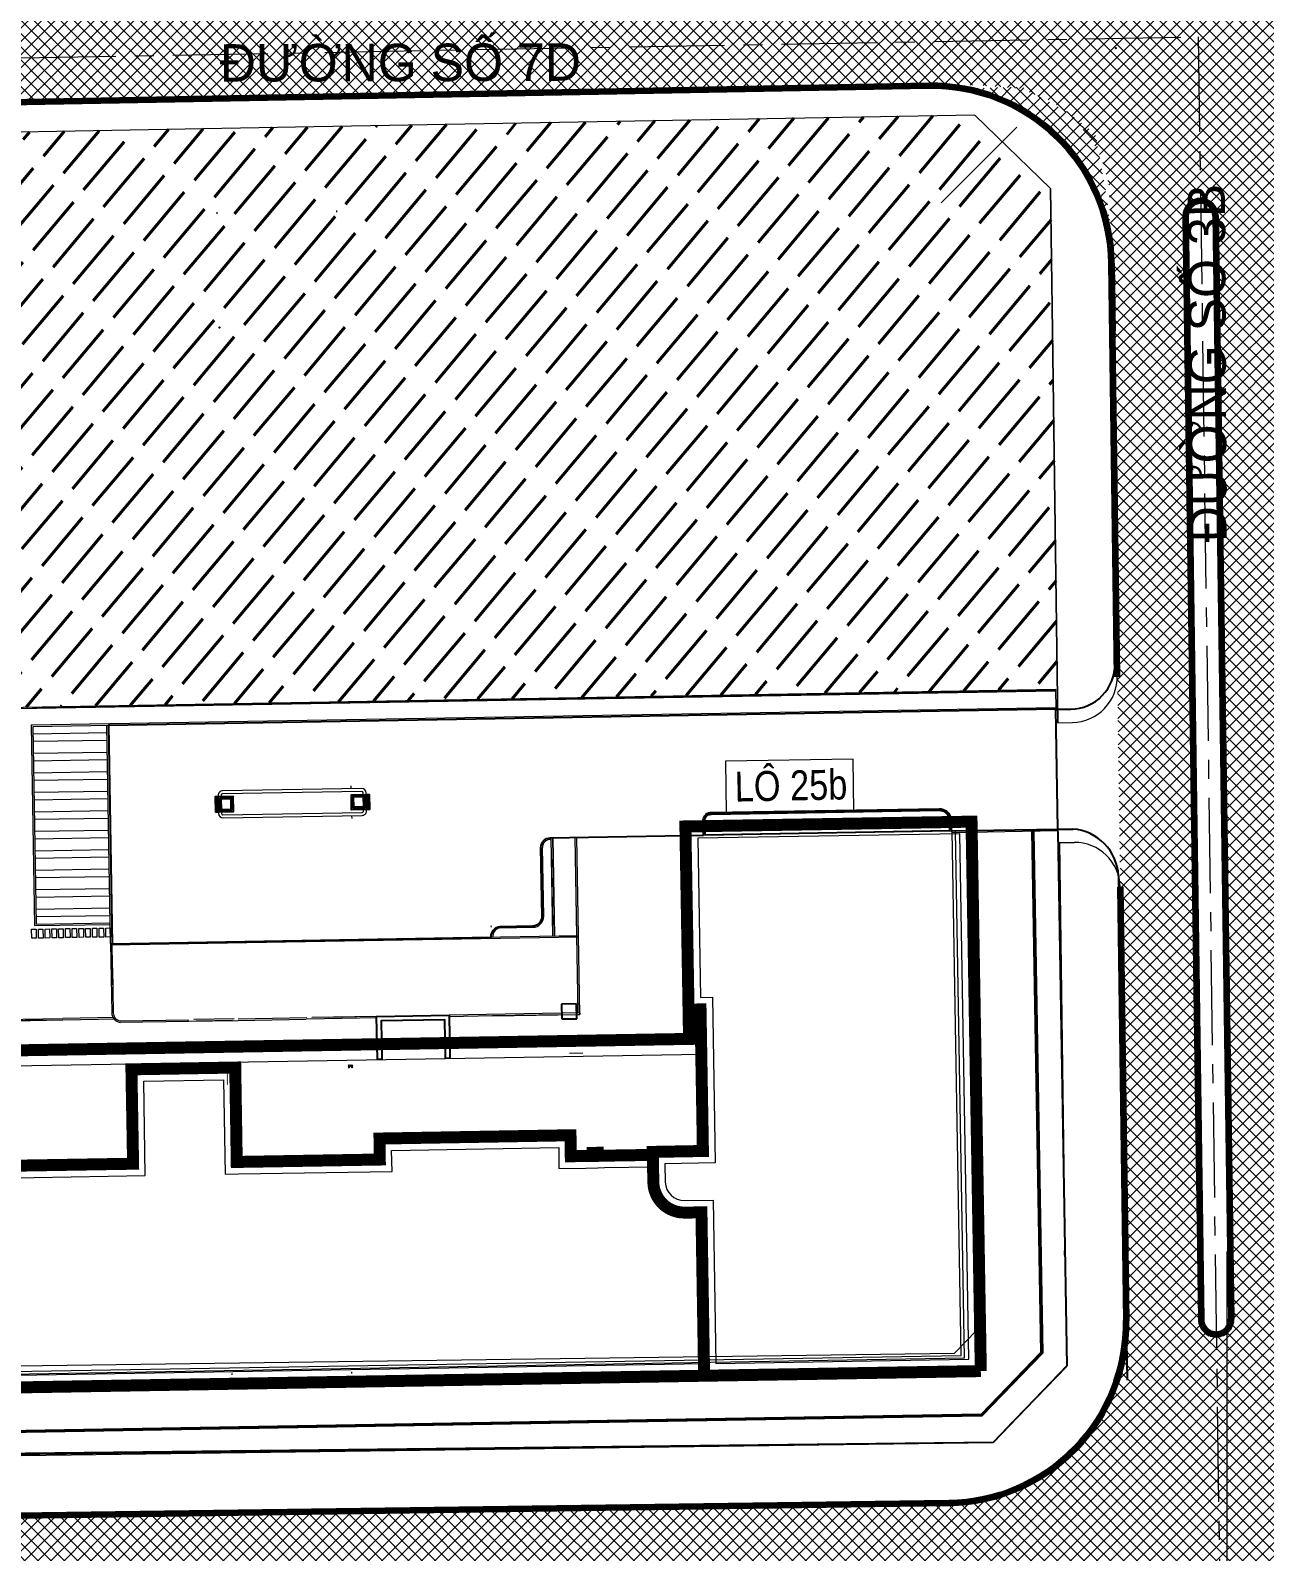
# Model space of a CAD drawing. Header units: millimetres. Extents: x 89040 to 596321, y -313033 to 2401191.
# Drawn here: x 595706.5 to 595788.9, y 1200615.6 to 1200717.1 of the extents above; entities that cross this region are included whole.
import ezdxf

# ---------------------------------------------------------------- set-up
doc = ezdxf.new("R2010")
doc.units = ezdxf.units.MM
doc.header["$MEASUREMENT"] = 0
for name, pattern in [('CENTER', [50.8, 31.75, -6.35, 6.35, -6.35]), ('CENTER2', [1.125, 0.75, -0.125, 0.125, -0.125]), ('DASHED', [0.75, 0.5, -0.25])]:
    doc.linetypes.add(name, pattern=pattern)
for name, color, linetype, lineweight in [('00-DIM', 8, 'Continuous', 9), ('23 BAI XE', 7, 'Continuous', 13), ('arch', 8, 'Continuous', 9), ('BONGDO', 251, 'Continuous', 9), ('CONGTRINH', 7, 'Continuous', 20), ('CONGTRINH2', 30, 'Continuous', 18), ('CUADI', 1, 'Continuous', 5), ('DOOR', 9, 'Continuous', 9), ('HACHT-CHUNGCU', 41, 'Continuous', 40), ('HATCH', 8, 'Continuous', 5), ('KICH THUOC', 1, 'Continuous', 9), ('LEDUONG', 6, 'Continuous', 20), ('LONGDUONG', 4, 'Continuous', 90), ('NETCAT', 4, 'Continuous', 20), ('NTHAY (0.15)', 3, 'Continuous', 20), ('SEE', 2, 'Continuous', 9), ('TEXT', 7, 'Continuous', 25), ('truc', 8, 'CENTER', 9)]:
    doc.layers.add(name, color=color, linetype=linetype, lineweight=lineweight)
doc.layers.add('DUONG NOI BO CONG TRINH', color=7, linetype='Continuous', lineweight=20, true_color=0x5e5e5e)
for name, color, linetype in [('N_THAY', 3, 'Continuous'), ('N_THAY3', 3, 'Continuous'), ('net thay 1', 2, 'Continuous'), ('net thay 1.H', 2, 'Continuous'), ('NET-KHUAT', 8, 'DASHED'), ('new change', 5, 'Continuous'), ('NOI-SUY-5', 5, 'Continuous')]:
    doc.layers.add(name, color=color, linetype=linetype)
doc.styles.add('FRANKO', font='VFRANKO.TTF')
doc.styles.add('KICHTHUOC', font='VHELVCN.TTF')
pattern_1 = [(45, (594650.35277, 1198136.11867), (-0.44194174, 0.44194174), []), (135, (594650.35277, 1198136.11867), (-0.44194174, -0.44194174), [])]
pattern_2 = [(45.75, (595689.76492, 1200607.2264), (-0.03411388, 0.03323227), [])]

msp = doc.modelspace()

# ---------------------------------------------------------------- hatches: boundary and pattern name
at = {"layer": 'DUONG NOI BO CONG TRINH'}
h = msp.add_hatch(dxfattribs=at)
h.set_pattern_fill('NET', color=256, scale=5, angle=45, style=0)
h.set_pattern_definition(pattern_1)
edge = h.paths.add_edge_path(flags=16)
edge.add_line((595716.96, 1200611.26), (595767.94, 1200612.17))
edge.add_arc((595767.92, 1200613.17), 1, 271.0288, 451.0288)
edge.add_line((595767.9, 1200614.17), (595716.93, 1200613.26))
edge.add_arc((595716.95, 1200612.26), 1, 91.0288, 271.0288)
edge = h.paths.add_edge_path(flags=16)
edge.add_arc((595785.69, 1200631.06), 1, 180.792, 360.792)
edge.add_line((595786.69, 1200631.07), (595785.65, 1200704.73))
edge.add_arc((595784.65, 1200704.71), 1, 0.792, 180.792)
edge.add_line((595783.65, 1200704.7), (595784.69, 1200631.04))
edge = h.paths.add_edge_path()
edge.add_line((595814.25, 1200619.44), (595814.32, 1200614.44))
edge.add_line((595814.32, 1200614.44), (595804.4, 1200614.3))
edge.add_line((595804.4, 1200614.3), (595803.68, 1200614.27))
edge.add_line((595803.68, 1200614.27), (595803.24, 1200614.02))
edge.add_line((595803.24, 1200614.02), (595803.02, 1200613.71))
edge.add_line((595803.02, 1200613.71), (595802.93, 1200613.3))
edge.add_line((595802.93, 1200613.3), (595803.24, 1200612.57))
edge.add_line((595803.24, 1200612.57), (595803.93, 1200612.3))
edge.add_line((595803.93, 1200612.3), (595805.5, 1200612.32))
edge.add_line((595805.5, 1200612.32), (595814.31, 1200612.44))
edge.add_line((595814.31, 1200612.44), (595814.38, 1200607.44))
edge.add_line((595814.38, 1200607.44), (595804.02, 1200607.3))
edge.add_line((595804.02, 1200607.3), (595801.44, 1200606.98))
edge.add_line((595801.44, 1200606.98), (595798.94, 1200606.09))
edge.add_line((595798.94, 1200606.09), (595797.28, 1200605.11))
edge.add_line((595797.28, 1200605.11), (595795.58, 1200603.67))
edge.add_line((595795.58, 1200603.67), (595794.29, 1200602.08))
edge.add_line((595794.29, 1200602.08), (595793.37, 1200600.51))
edge.add_line((595793.37, 1200600.51), (595792.41, 1200597.64))
edge.add_line((595792.41, 1200597.64), (595792.18, 1200595.3))
edge.add_line((595792.18, 1200595.3), (595792.23, 1200591.74))
edge.add_line((595792.23, 1200591.74), (595792.56, 1200568.03))
edge.add_line((595792.56, 1200568.03), (595787.56, 1200567.96))
edge.add_line((595787.56, 1200567.96), (595787.18, 1200595.06))
edge.add_line((595787.18, 1200595.06), (595787.07, 1200595.51))
edge.add_line((595787.07, 1200595.51), (595786.8, 1200595.84))
edge.add_line((595786.8, 1200595.84), (595786.41, 1200596.02))
edge.add_line((595786.41, 1200596.02), (595786.17, 1200596.02))
edge.add_line((595786.17, 1200596.02), (595785.93, 1200596.02))
edge.add_line((595785.93, 1200596.02), (595785.52, 1200595.79))
edge.add_line((595785.52, 1200595.79), (595785.31, 1200595.54))
edge.add_line((595785.31, 1200595.54), (595785.21, 1200595.26))
edge.add_line((595785.21, 1200595.26), (595785.18, 1200595.05))
edge.add_line((595785.18, 1200595.05), (595785.56, 1200568.14))
edge.add_line((595785.56, 1200568.14), (595780.56, 1200568.07))
edge.add_line((595780.56, 1200568.07), (595780.17, 1200595.49))
edge.add_line((595780.17, 1200595.49), (595779.91, 1200597.35))
edge.add_line((595779.91, 1200597.35), (595779.49, 1200598.83))
edge.add_line((595779.49, 1200598.83), (595778.93, 1200600.14))
edge.add_line((595778.93, 1200600.14), (595777.45, 1200602.44))
edge.add_line((595777.45, 1200602.44), (595776.55, 1200603.41))
edge.add_line((595776.55, 1200603.41), (595775.71, 1200604.16))
edge.add_line((595775.71, 1200604.16), (595775.05, 1200604.65))
edge.add_line((595775.05, 1200604.65), (595773.9, 1200605.36))
edge.add_line((595773.9, 1200605.36), (595772.17, 1200606.13))
edge.add_line((595772.17, 1200606.13), (595770.86, 1200606.51))
edge.add_line((595770.86, 1200606.51), (595769.38, 1200606.75))
edge.add_line((595769.38, 1200606.75), (595768.02, 1200606.81))
edge.add_line((595768.02, 1200606.81), (595764.05, 1200606.76))
edge.add_line((595764.05, 1200606.76), (595749.1, 1200606.55))
edge.add_line((595749.1, 1200606.55), (595723.71, 1200606.21))
edge.add_line((595723.71, 1200606.21), (595702.15, 1200605.92))
edge.add_line((595702.15, 1200605.92), (595701.99, 1200617.92))
edge.add_line((595701.99, 1200617.92), (595767.85, 1200618.81))
edge.add_line((595767.85, 1200618.81), (595769.69, 1200618.97))
edge.add_line((595769.69, 1200618.97), (595772.39, 1200619.77))
edge.add_line((595772.39, 1200619.77), (595774.5, 1200620.93))
edge.add_line((595774.5, 1200620.93), (595776.29, 1200622.44))
edge.add_line((595776.29, 1200622.44), (595777.92, 1200624.55))
edge.add_line((595777.92, 1200624.55), (595779.15, 1200627.25))
edge.add_line((595779.15, 1200627.25), (595779.58, 1200629.19))
edge.add_line((595779.58, 1200629.19), (595779.67, 1200631.97))
edge.add_line((595779.67, 1200631.97), (595779.29, 1200659.94))
edge.add_line((595779.29, 1200659.94), (595779.01, 1200680))
edge.add_line((595779.01, 1200680), (595778.57, 1200706.64))
edge.add_line((595778.57, 1200706.64), (595778.1, 1200708.4))
edge.add_line((595778.1, 1200708.4), (595777.43, 1200709.72))
edge.add_line((595777.43, 1200709.72), (595776.22, 1200711.21))
edge.add_line((595776.22, 1200711.21), (595774.73, 1200712.35))
edge.add_line((595774.73, 1200712.35), (595772.67, 1200713.2))
edge.add_line((595772.67, 1200713.2), (595769.78, 1200713.45))
edge.add_line((595769.78, 1200713.45), (595768, 1200713.42))
edge.add_line((595768, 1200713.42), (595707.04, 1200712.32))
edge.add_line((595707.04, 1200712.32), (595705.26, 1200713.02))
edge.add_line((595705.26, 1200713.02), (595703.3, 1200713.87))
edge.add_line((595703.3, 1200713.87), (595700.94, 1200715.18))
edge.add_line((595700.94, 1200715.18), (595699.76, 1200717.99))
edge.add_line((595699.76, 1200717.99), (595698.38, 1200720.42))
edge.add_line((595698.38, 1200720.42), (595698.42, 1200725.16))
edge.add_line((595698.42, 1200725.16), (595698.29, 1200756.52))
edge.add_line((595698.29, 1200756.52), (595704.37, 1200756.61))
edge.add_line((595704.37, 1200756.61), (595704.86, 1200727.63))
edge.add_line((595704.86, 1200727.63), (595705.55, 1200724.73))
edge.add_line((595705.55, 1200724.73), (595706.68, 1200722.67))
edge.add_line((595706.68, 1200722.67), (595707.89, 1200721.26))
edge.add_line((595707.89, 1200721.26), (595711.61, 1200718.99))
edge.add_line((595711.61, 1200718.99), (595714.83, 1200718.46))
edge.add_line((595714.83, 1200718.46), (595735.17, 1200718.83))
edge.add_line((595735.17, 1200718.83), (595767.35, 1200719.41))
edge.add_line((595767.35, 1200719.41), (595794.44, 1200719.6))
edge.add_line((595794.44, 1200719.6), (595794.59, 1200711.79))
edge.add_line((595794.59, 1200711.79), (595793.15, 1200711.75))
edge.add_line((595793.15, 1200711.75), (595792.03, 1200711.39))
edge.add_line((595792.03, 1200711.39), (595791.34, 1200710.86))
edge.add_line((595791.34, 1200710.86), (595790.86, 1200710.21))
edge.add_line((595790.86, 1200710.21), (595790.59, 1200709.53))
edge.add_line((595790.59, 1200709.53), (595790.49, 1200708.77))
edge.add_line((595790.49, 1200708.77), (595790.72, 1200693.68))
edge.add_line((595790.72, 1200693.68), (595791.69, 1200631.13))
edge.add_line((595791.69, 1200631.13), (595791.96, 1200628.73))
edge.add_line((595791.96, 1200628.73), (595792.43, 1200627.13))
edge.add_line((595792.43, 1200627.13), (595793.68, 1200624.67))
edge.add_line((595793.68, 1200624.67), (595795.32, 1200622.69))
edge.add_line((595795.32, 1200622.69), (595797.83, 1200620.82))
edge.add_line((595797.83, 1200620.82), (595801.49, 1200619.5))
edge.add_line((595801.49, 1200619.5), (595803.68, 1200619.29))
edge.add_line((595803.68, 1200619.29), (595808.09, 1200619.35))
edge.add_line((595808.09, 1200619.35), (595814.25, 1200619.44))
h = msp.add_hatch(dxfattribs=at)
h.set_pattern_fill('NET', color=256, scale=5, angle=45, style=0)
h.set_pattern_definition(pattern_1)
edge = h.paths.add_edge_path()
edge.add_line((595614.39, 1200710.66), (595709.12, 1200712.36))
edge.add_arc((595708.94, 1200722.35), 9.99, 179.3782, 271.0288, ccw=False)
edge.add_line((595698.95, 1200722.46), (595698.92, 1200723.95))
edge.add_line((595698.92, 1200723.95), (595693.26, 1200718.07))
edge.add_line((595693.26, 1200718.07), (595612.61, 1200716.63))
edge.add_arc((595613.56, 1200703.58), 13.08, 94.1592, 185.0625)
edge.add_line((595600.54, 1200702.43), (595602.16, 1200624.63))
edge.add_arc((595594.17, 1200624.46), 8, -89.2251, 1.1986, ccw=False)
edge.add_line((595594.27, 1200616.46), (595616.27, 1200616.76))
edge.add_arc((595616.16, 1200624.76), 8, 181.1986, 270.7749, ccw=False)
edge.add_line((595608.17, 1200624.59), (595606.54, 1200702.49))
edge.add_arc((595614.53, 1200702.66), 8, 91.0288, 181.1986, ccw=False)
h = msp.add_hatch(dxfattribs=at)
h.set_pattern_fill('NET', color=256, scale=5, angle=45, style=0)
h.set_pattern_definition([(45, (27179.217, -3.7959), (-0.44194173824, 0.44194173824), []), (135, (27179.217, -3.7959), (-0.44194173824, -0.44194173824), [])])
h.paths.add_polyline_path([(595768.8, 1200713.21), (595772.73, 1200713.31), (595775.74, 1200711.67), (595777.63, 1200710.15), (595778.26, 1200706.71), (595778.69, 1200703.49), (595778.53, 1200703.46), (595777.66, 1200706.3), (595776.48, 1200708.36), (595775.06, 1200710.01), (595773.22, 1200711.47), (595771.19, 1200712.52)])
at = {"layer": 'HACHT-CHUNGCU'}
h = msp.add_hatch(dxfattribs=at)
h.set_pattern_fill('ACAD_ISO02W100,_O', color=256, scale=0.35, angle=50)
h.set_pattern_definition([(50, (27179.217, -3.7959), (-1.3405777755, 1.124878317), [4.2, -1.05])])
h.paths.add_polyline_path([(595692, 1200671.67), (595775.1, 1200673.12), (595774.64, 1200706.53), (595769.57, 1200711.44), (595691.5, 1200710.04)])
at = {"layer": 'HATCH'}
h = msp.add_hatch(dxfattribs=at)
h.set_pattern_fill('ANSI31', color=256, scale=0.015, angle=0.75, style=0)
h.set_pattern_definition([(45.75, (595857.8832, 1200749.124564), (-0.03411388, 0.03323227), [])])
h.paths.add_polyline_path([(595728.06, 1200647.84), (595728.05, 1200648.04), (595727.75, 1200648.04), (595727.76, 1200647.84), (595727.86, 1200647.84), (595727.85, 1200647.94), (595727.95, 1200647.94), (595727.96, 1200647.84)])
h = msp.add_hatch(dxfattribs=at)
h.set_pattern_fill('ANSI31', color=256, scale=0.015, angle=0.75, style=0)
h.set_pattern_definition(pattern_2)
h.paths.add_polyline_path([(595719.66, 1200647.73), (595719.67, 1200646.71), (595719.7, 1200646.71), (595719.69, 1200647.33), (595719.69, 1200647.33), (595719.68, 1200647.73)])
h = msp.add_hatch(dxfattribs=at)
h.set_pattern_fill('ANSI31', color=256, scale=0.015, angle=0.75, style=0)
h.set_pattern_definition(pattern_2)
h.paths.add_polyline_path([(595719.9, 1200647.93), (595719.68, 1200647.93), (595719.68, 1200647.73), (595719.78, 1200647.73), (595719.78, 1200647.83), (595719.88, 1200647.83), (595719.88, 1200647.73), (595719.91, 1200647.73)])
h.paths.add_polyline_path([(595719.98, 1200647.94), (595719.9, 1200647.93), (595719.91, 1200647.73), (595719.98, 1200647.74)])

# ---------------------------------------------------------------- linework, layer by layer
at = {"layer": '00-DIM'}
for p, q in [((595711.65, 1200670.2), (595706.7, 1200670.12)), ((595711.65, 1200670.2), (595706.7, 1200670.12)), ((595711.65, 1200670.2), (595706.7, 1200670.12)), ((595711.66, 1200669.7), (595706.71, 1200669.62)), ((595711.67, 1200668.9), (595706.72, 1200668.82)), ((595711.68, 1200668.4), (595706.73, 1200668.32)), ((595711.68, 1200668.4), (595706.73, 1200668.32)), ((595711.7, 1200667.6), (595706.75, 1200667.52)), ((595711.7, 1200667.6), (595706.75, 1200667.52)), ((595711.7, 1200667.1), (595706.75, 1200667.02)), ((595711.7, 1200667.1), (595706.75, 1200667.02)), ((595711.72, 1200666.3), (595706.77, 1200666.22)), ((595711.72, 1200666.3), (595706.77, 1200666.22)), ((595711.73, 1200665.8), (595706.78, 1200665.72)), ((595711.73, 1200665.8), (595706.78, 1200665.72)), ((595711.74, 1200665), (595706.79, 1200664.92)), ((595711.74, 1200665), (595706.79, 1200664.92)), ((595711.75, 1200664.5), (595706.8, 1200664.42)), ((595711.75, 1200664.5), (595706.8, 1200664.42)), ((595711.76, 1200663.7), (595706.81, 1200663.62)), ((595711.76, 1200663.7), (595706.81, 1200663.62)), ((595711.77, 1200663.2), (595706.82, 1200663.12)), ((595711.77, 1200663.2), (595706.82, 1200663.12)), ((595711.78, 1200662.4), (595706.83, 1200662.32)), ((595711.78, 1200662.4), (595706.83, 1200662.32)), ((595711.79, 1200661.9), (595706.84, 1200661.82)), ((595711.79, 1200661.9), (595706.84, 1200661.82)), ((595711.81, 1200661.1), (595706.86, 1200661.02)), ((595711.81, 1200661.1), (595706.86, 1200661.02)), ((595711.81, 1200660.6), (595706.86, 1200660.52)), ((595711.81, 1200660.6), (595706.86, 1200660.52)), ((595711.83, 1200659.8), (595706.88, 1200659.72)), ((595711.83, 1200659.8), (595706.88, 1200659.72)), ((595711.84, 1200659.3), (595706.89, 1200659.22)), ((595711.84, 1200659.3), (595706.89, 1200659.22)), ((595711.85, 1200658.5), (595706.9, 1200658.42)), ((595711.85, 1200658.5), (595706.9, 1200658.42)), ((595711.86, 1200658), (595706.91, 1200657.92)), ((595711.86, 1200658), (595706.91, 1200657.92))]:
    msp.add_line(p, q, dxfattribs=at)
for points in [[(595692, 1200671.67), (595774.96, 1200673.12), (595775.73, 1200627.96), (595770.8, 1200622.85), (595693, 1200621.87)], [(595693.27, 1200623.31), (595693.3, 1200621.97), (595770.8, 1200622.85), (595775.73, 1200627.96), (595775.12, 1200663.68), (595773.49, 1200663.65), (595774.09, 1200628.8), (595770.05, 1200624.62), (595693.27, 1200623.31)]]:
    msp.add_lwpolyline(points, close=True, dxfattribs=at)
msp.add_lwpolyline([(595768.52, 1200628.61), (595768.51, 1200628.66)], dxfattribs=at)
at = {"layer": '23 BAI XE', "ltscale": 20}
for p, q in [((595711.74, 1200670.8), (595706.69, 1200670.72)), ((595719.27, 1200666.04), (595719.29, 1200664.84)), ((595728.78, 1200665), (595728.76, 1200666.2)), ((595719.39, 1200664.74), (595728.68, 1200664.9)), ((595741.41, 1200657.4), (595741.33, 1200662.4)), ((595737.28, 1200657.33), (595737.29, 1200657.23)), ((595711.89, 1200656.13), (595717.79, 1200656.23)), ((595720.4, 1200651.12), (595724.99, 1200651.2)), ((595742.01, 1200651.39), (595737.38, 1200651.31))]:
    msp.add_line(p, q, dxfattribs=at)
msp.add_lwpolyline([(595728.65, 1200666.5), (595719.37, 1200666.34), (595719.37, 1200666.34, 0.414216), (595719.07, 1200666.03), (595719.09, 1200664.83, 0.414211), (595719.4, 1200664.54), (595719.4, 1200664.54), (595728.68, 1200664.7), (595728.68, 1200664.7, 0.414216), (595728.98, 1200665), (595728.98, 1200665), (595728.96, 1200666.2, 0.414211), (595728.65, 1200666.5)], format="xyb", dxfattribs=at)
msp.add_lwpolyline([(595728.66, 1200666.3), (595719.37, 1200666.14, 0.414216), (595719.27, 1200666.04), (595719.29, 1200664.84, 0.414211), (595719.39, 1200664.74), (595728.68, 1200664.9, 0.414216), (595728.78, 1200665), (595728.76, 1200666.2, 0.414211)], format="xyb", close=True, dxfattribs=at)
for points in [[(595727.95, 1200666.48), (595727.95, 1200666.68)], [(595727.98, 1200664.68), (595727.99, 1200664.48)]]:
    msp.add_lwpolyline(points, dxfattribs=at)
for centre, radius, start, end in [((595728.66, 1200666.2), 0.1, 0.9737, 90.9733), ((595719.37, 1200666.04), 0.1, 90.9733, 180.9737), ((595719.39, 1200664.84), 0.1, 180.9737, 270.9733), ((595728.68, 1200665), 0.1, 270.9733, 0.9737), ((595737.97, 1200656.6), 0.688, 95.772, 182.1922), ((595737.99, 1200656.59), 0.602, 97.3181, 181.1636), ((595712.61, 1200651.52), 0.642, 179.2544, 261.6814)]:
    msp.add_arc(centre, radius, start, end, dxfattribs=at)
at = {"layer": 'arch', "ltscale": 20}
for p, q in [((595718.98, 1200704.95), (595718.98, 1200704.85)), ((595718.98, 1200704.95), (595718.98, 1200704.85)), ((595718.98, 1200704.95), (595718.98, 1200704.85)), ((595726.98, 1200705.06), (595726.98, 1200704.96)), ((595726.98, 1200705.06), (595726.98, 1200704.96)), ((595726.98, 1200705.06), (595726.98, 1200704.96)), ((595720, 1200627.36), (595720, 1200627.46)), ((595720, 1200627.36), (595720, 1200627.46)), ((595720, 1200627.36), (595720, 1200627.46)), ((595720, 1200627.36), (595720, 1200627.46)), ((595728, 1200627.46), (595728, 1200627.56)), ((595728, 1200627.46), (595728, 1200627.56)), ((595728, 1200627.46), (595728, 1200627.56)), ((595728, 1200627.46), (595728, 1200627.56))]:
    msp.add_line(p, q, dxfattribs=at)
at = {"layer": 'BONGDO'}
msp.add_line((595767.33, 1200705.59), (595772.39, 1200710.64), dxfattribs=at)
at = {"layer": 'CONGTRINH', "const_width": 0.8}
msp.add_lwpolyline([(595769.98, 1200627.61), (595769.36, 1200664.28), (595750.26, 1200663.96), (595750.47, 1200651.73), (595751.27, 1200651.75), (595751.43, 1200642.3), (595748.08, 1200642.24), (595748.12, 1200640.22, 0.41418), (595750.22, 1200638.19), (595751.33, 1200638.2), (595751.51, 1200627.3), (595769.98, 1200627.61)], format="xyb", dxfattribs=at)
for points in [[(595751.51, 1200627.3), (595695.67, 1200626.35), (595695.29, 1200648.84), (595750.5, 1200649.78), (595750.48, 1200651.35)], [(595696.41, 1200626.76), (595696.14, 1200642.56), (595702.59, 1200642.67), (595702.62, 1200641.27), (595713.39, 1200641.45), (595713.28, 1200647.75), (595720.21, 1200647.87), (595720.31, 1200641.57), (595720.41, 1200641.57), (595729.86, 1200641.73), (595729.84, 1200643.13), (595742.59, 1200643.35), (595742.61, 1200641.95), (595744.06, 1200641.97), (595744.06, 1200642.17), (595744.41, 1200642.18), (595744.41, 1200641.98), (595748.08, 1200642.04)]]:
    msp.add_lwpolyline(points, dxfattribs=at)
at = {"layer": 'CONGTRINH2'}
msp.add_lwpolyline([(595769.17, 1200628.4), (595768.57, 1200663.47), (595751.08, 1200663.17), (595751.26, 1200652.55), (595752.06, 1200652.56), (595752.24, 1200641.51), (595748.89, 1200641.45), (595748.92, 1200640.23, 0.41418), (595750.21, 1200638.99), (595752.11, 1200639.02), (595752.3, 1200628.11)], format="xyb", close=True, dxfattribs=at)
for points in [[(595751.5, 1200628.1), (595696.46, 1200627.16), (595696.1, 1200647.83), (595751.32, 1200648.77), (595751.28, 1200651.36)], [(595697.21, 1200626.77), (595696.96, 1200641.77), (595701.81, 1200641.85), (595701.83, 1200640.45), (595714.2, 1200640.66), (595714.1, 1200646.96), (595719.42, 1200647.05), (595719.53, 1200640.75), (595720.43, 1200640.77), (595730.68, 1200640.94), (595730.65, 1200642.34), (595741.8, 1200642.53), (595741.82, 1200641.13), (595743.62, 1200641.16), (595743.62, 1200641.16), (595744.42, 1200641.18), (595744.87, 1200641.19), (595744.87, 1200641.19), (595748.1, 1200641.24)]]:
    msp.add_lwpolyline(points, dxfattribs=at)
at = {"layer": 'CUADI'}
msp.add_lwpolyline([(595696.03, 1200627.23), (595696.03, 1200627.43), (595768.67, 1200628.66), (595768.07, 1200663.66), (595768.27, 1200663.66), (595768.87, 1200628.47), (595696.03, 1200627.23)], dxfattribs=at)
at = {"layer": 'DOOR'}
for p, q in [((595692.39, 1200671.61), (595774.96, 1200673.02)), ((595706.67, 1200671.9), (595774.96, 1200673.07))]:
    msp.add_line(p, q, dxfattribs=at)
at = {"layer": 'HATCH', "ltscale": 20}
msp.add_line((595742.52, 1200648.83), (595743.42, 1200648.85), dxfattribs=at)
at = {"layer": 'HATCH'}
for points in [[(595741.52, 1200656.63), (595743.02, 1200656.65), (595742.91, 1200663.23), (595741.41, 1200663.2)], [(595706.63, 1200656.5), (595706.62, 1200657.1), (595706.92, 1200657.1), (595706.93, 1200656.5)], [(595706.63, 1200656.5), (595706.62, 1200657.1), (595706.92, 1200657.1), (595706.93, 1200656.5)], [(595707.08, 1200656.51), (595707.07, 1200657.11), (595707.37, 1200657.11), (595707.38, 1200656.51)], [(595707.53, 1200656.51), (595707.52, 1200657.11), (595707.82, 1200657.12), (595707.83, 1200656.52)], [(595707.98, 1200656.52), (595707.97, 1200657.12), (595708.27, 1200657.13), (595708.28, 1200656.53)], [(595708.43, 1200656.53), (595708.42, 1200657.13), (595708.72, 1200657.13), (595708.73, 1200656.53)], [(595708.88, 1200656.54), (595708.87, 1200657.14), (595709.17, 1200657.14), (595709.18, 1200656.54)], [(595709.33, 1200656.54), (595709.32, 1200657.14), (595709.62, 1200657.15), (595709.63, 1200656.55)], [(595709.78, 1200656.55), (595709.77, 1200657.15), (595710.07, 1200657.16), (595710.08, 1200656.56)], [(595710.23, 1200656.56), (595710.22, 1200657.16), (595710.52, 1200657.16), (595710.53, 1200656.56)], [(595710.68, 1200656.57), (595710.67, 1200657.17), (595710.97, 1200657.17), (595710.98, 1200656.57)], [(595711.13, 1200656.57), (595711.12, 1200657.17), (595711.42, 1200657.18), (595711.43, 1200656.58)], [(595711.58, 1200656.58), (595711.57, 1200657.18), (595711.87, 1200657.19), (595711.88, 1200656.59)]]:
    msp.add_lwpolyline(points, close=True, dxfattribs=at)
msp.add_lwpolyline([(595768.07, 1200663.66), (595776.39, 1200663.8)], dxfattribs=at)
at = {"layer": 'KICH THUOC', "color": 8, "linetype": 'CENTER2', "ltscale": 2000}
msp.add_line((595786.41, 1200635.59), (595786.41, 1200526.79), dxfattribs=at)
at = {"layer": 'LEDUONG'}
for p, q in [((595769.57, 1200711.44), (595725.45, 1200710.65)), ((595774.64, 1200706.53), (595774.77, 1200697.01)), ((595774.77, 1200697.01), (595775.13, 1200670.88)), ((595775.11, 1200670.88), (595776.11, 1200670.9)), ((595775.21, 1200662.88), (595776.21, 1200662.9))]:
    msp.add_line(p, q, dxfattribs=at)
for points in [[(595775.13, 1200670.88), (595774.77, 1200697.01), (595774.64, 1200706.53), (595769.57, 1200711.44), (595725.45, 1200710.65)], [(595725.45, 1200710.65), (595678.84, 1200709.81), (595678.44, 1200709.81)], [(595692.51, 1200627.79), (595768.23, 1200628.81), (595769.69, 1200630.32), (595769.25, 1200662.8)], [(595692.59, 1200621.79), (595770.8, 1200622.85), (595775.73, 1200627.92), (595775.25, 1200662.89)]]:
    msp.add_lwpolyline(points, dxfattribs=at)
for centre, radius, start, end in [((595776.05, 1200673.94), 3.04, 271.0708, 1.4731), ((595776.23, 1200659.84), 3.06, 1.8594, 90.2907)]:
    msp.add_arc(centre, radius, start, end, dxfattribs=at)
at = {"layer": 'LONGDUONG'}
for p, q in [((595783.65, 1200704.7), (595784.69, 1200631.04)), ((595785.65, 1200704.73), (595786.69, 1200631.07)), ((595778.71, 1200701.56), (595778.77, 1200697.01)), ((595779.29, 1200659.94), (595779.69, 1200630.97))]:
    msp.add_line(p, q, dxfattribs=at)
at = {"layer": 'LONGDUONG', "flags": 128}
msp.add_lwpolyline([(595779.09, 1200673.94), (595778.71, 1200701.56, 0.415425), (595766.5, 1200713.39), (595726.08, 1200712.66)], format="xyb", dxfattribs=at)
for points in [[(595726.08, 1200712.66), (595726.08, 1200712.66), (595726.08, 1200712.66), (595726.08, 1200712.66), (595726.08, 1200712.66), (595726.08, 1200712.66), (595726.08, 1200712.66), (595679.06, 1200711.82)], [(595686.03, 1200617.7), (595767.85, 1200618.81)]]:
    msp.add_lwpolyline(points, dxfattribs=at)
at = {"layer": 'LONGDUONG'}
for centre, radius, start, end in [((595784.65, 1200704.71), 1, 0.792, 180.792), ((595767.69, 1200630.81), 12, 270.7749, 0.792), ((595785.69, 1200631.06), 1, 180.792, 0.792)]:
    msp.add_arc(centre, radius, start, end, dxfattribs=at)
at = {"layer": 'N_THAY', "linetype": 'DASHED', "ltscale": 20}
for p, q in [((595728.81, 1200665.95), (595728.96, 1200665.95)), ((595728.83, 1200665.25), (595728.98, 1200665.25))]:
    msp.add_line(p, q, dxfattribs=at)
at = {"layer": 'N_THAY', "color": 3, "ltscale": 20}
msp.add_lwpolyline([(595728.98, 1200665.1), (595727.98, 1200665.08), (595727.96, 1200666.08), (595728.96, 1200666.1)], close=True, dxfattribs=at)
at = {"layer": 'N_THAY', "color": 254, "linetype": 'DASHED', "ltscale": 20}
for points in [[(595728.88, 1200665.2), (595728.08, 1200665.19), (595728.06, 1200665.99), (595728.86, 1200666)], [(595728.83, 1200665.25), (595728.13, 1200665.24), (595728.11, 1200665.94), (595728.81, 1200665.95)]]:
    msp.add_lwpolyline(points, close=True, dxfattribs=at)
at = {"layer": 'N_THAY', "ltscale": 20}
msp.add_lwpolyline([(595728.96, 1200666.1), (595729.16, 1200666.1), (595729.18, 1200665.1), (595728.98, 1200665.1)], dxfattribs=at)
at = {"layer": 'N_THAY', "color": 254}
for points in [[(595729.13, 1200666.06), (595729, 1200666.06), (595729, 1200666.07), (595729.13, 1200666.08)], [(595729.13, 1200666.03), (595729, 1200666.03), (595729, 1200666.05), (595729.13, 1200666.05)], [(595729.13, 1200666.01), (595729, 1200666), (595729, 1200666.02), (595729.13, 1200666.02)], [(595729.13, 1200665.98), (595729, 1200665.98), (595729, 1200665.99), (595729.13, 1200666)], [(595729.13, 1200665.95), (595729, 1200665.95), (595729, 1200665.97), (595729.13, 1200665.97)], [(595729.13, 1200665.93), (595729, 1200665.92), (595729, 1200665.94), (595729.13, 1200665.94)], [(595729.13, 1200665.9), (595729, 1200665.9), (595729, 1200665.91), (595729.13, 1200665.92)], [(595729.13, 1200665.87), (595729, 1200665.87), (595729, 1200665.89), (595729.13, 1200665.89)], [(595729.13, 1200665.84), (595729, 1200665.84), (595729, 1200665.86), (595729.13, 1200665.86)], [(595729.13, 1200665.82), (595729, 1200665.82), (595729, 1200665.83), (595729.13, 1200665.84)], [(595729.13, 1200665.79), (595729, 1200665.79), (595729, 1200665.81), (595729.13, 1200665.81)], [(595729.13, 1200665.76), (595729, 1200665.76), (595729, 1200665.78), (595729.13, 1200665.78)], [(595729.13, 1200665.74), (595729, 1200665.74), (595729, 1200665.75), (595729.13, 1200665.76)], [(595729.14, 1200665.71), (595729, 1200665.71), (595729, 1200665.73), (595729.13, 1200665.73)], [(595729.14, 1200665.68), (595729, 1200665.68), (595729, 1200665.7), (595729.14, 1200665.7)], [(595729.14, 1200665.66), (595729, 1200665.66), (595729, 1200665.67), (595729.14, 1200665.68)], [(595729.14, 1200665.63), (595729, 1200665.63), (595729, 1200665.65), (595729.14, 1200665.65)], [(595729.14, 1200665.6), (595729, 1200665.6), (595729, 1200665.62), (595729.14, 1200665.62)], [(595729.14, 1200665.58), (595729, 1200665.57), (595729, 1200665.59), (595729.14, 1200665.59)], [(595729.14, 1200665.55), (595729, 1200665.55), (595729, 1200665.57), (595729.14, 1200665.57)], [(595729.14, 1200665.52), (595729, 1200665.52), (595729, 1200665.54), (595729.14, 1200665.54)], [(595729.14, 1200665.5), (595729.01, 1200665.49), (595729, 1200665.51), (595729.14, 1200665.51)], [(595729.14, 1200665.47), (595729.01, 1200665.47), (595729.01, 1200665.49), (595729.14, 1200665.49)], [(595729.14, 1200665.44), (595729.01, 1200665.44), (595729.01, 1200665.46), (595729.14, 1200665.46)], [(595729.14, 1200665.42), (595729.01, 1200665.41), (595729.01, 1200665.43), (595729.14, 1200665.43)], [(595729.14, 1200665.39), (595729.01, 1200665.39), (595729.01, 1200665.41), (595729.14, 1200665.41)], [(595729.14, 1200665.36), (595729.01, 1200665.36), (595729.01, 1200665.38), (595729.14, 1200665.38)], [(595729.14, 1200665.34), (595729.01, 1200665.33), (595729.01, 1200665.35), (595729.14, 1200665.35)], [(595729.14, 1200665.31), (595729.01, 1200665.31), (595729.01, 1200665.32), (595729.14, 1200665.33)], [(595729.14, 1200665.28), (595729.01, 1200665.28), (595729.01, 1200665.3), (595729.14, 1200665.3)], [(595729.14, 1200665.26), (595729.01, 1200665.25), (595729.01, 1200665.27), (595729.14, 1200665.27)], [(595729.14, 1200665.23), (595729.01, 1200665.23), (595729.01, 1200665.24), (595729.14, 1200665.25)], [(595729.14, 1200665.2), (595729.01, 1200665.2), (595729.01, 1200665.22), (595729.14, 1200665.22)], [(595729.14, 1200665.18), (595729.01, 1200665.17), (595729.01, 1200665.19), (595729.14, 1200665.19)], [(595729.14, 1200665.15), (595729.01, 1200665.15), (595729.01, 1200665.16), (595729.14, 1200665.17)]]:
    msp.add_lwpolyline(points, close=True, dxfattribs=at)
at = {"layer": 'N_THAY3', "linetype": 'DASHED', "ltscale": 20}
for p, q in [((595719.23, 1200665.79), (595719.08, 1200665.78)), ((595719.24, 1200665.09), (595719.09, 1200665.08))]:
    msp.add_line(p, q, dxfattribs=at)
at = {"layer": 'N_THAY3', "ltscale": 20}
msp.add_lwpolyline([(595719.07, 1200665.93), (595718.87, 1200665.93), (595718.89, 1200664.93), (595719.09, 1200664.93)], dxfattribs=at)
at = {"layer": 'N_THAY3', "color": 254}
for points in [[(595718.91, 1200665.89), (595719.04, 1200665.89), (595719.04, 1200665.91), (595718.91, 1200665.9)], [(595718.91, 1200665.86), (595719.04, 1200665.86), (595719.04, 1200665.88), (595718.91, 1200665.88)], [(595718.91, 1200665.83), (595719.04, 1200665.83), (595719.04, 1200665.85), (595718.91, 1200665.85)], [(595718.91, 1200665.81), (595719.04, 1200665.81), (595719.04, 1200665.83), (595718.91, 1200665.82)], [(595718.91, 1200665.78), (595719.04, 1200665.78), (595719.04, 1200665.8), (595718.91, 1200665.8)], [(595718.91, 1200665.75), (595719.04, 1200665.75), (595719.04, 1200665.77), (595718.91, 1200665.77)], [(595718.91, 1200665.72), (595719.04, 1200665.73), (595719.04, 1200665.75), (595718.91, 1200665.74)], [(595718.91, 1200665.7), (595719.04, 1200665.7), (595719.04, 1200665.72), (595718.91, 1200665.72)], [(595718.91, 1200665.67), (595719.04, 1200665.67), (595719.04, 1200665.69), (595718.91, 1200665.69)], [(595718.91, 1200665.64), (595719.04, 1200665.65), (595719.04, 1200665.66), (595718.91, 1200665.66)], [(595718.91, 1200665.62), (595719.05, 1200665.62), (595719.04, 1200665.64), (595718.91, 1200665.64)], [(595718.91, 1200665.59), (595719.05, 1200665.59), (595719.05, 1200665.61), (595718.91, 1200665.61)], [(595718.91, 1200665.56), (595719.05, 1200665.57), (595719.05, 1200665.58), (595718.91, 1200665.58)], [(595718.91, 1200665.54), (595719.05, 1200665.54), (595719.05, 1200665.56), (595718.91, 1200665.56)], [(595718.91, 1200665.51), (595719.05, 1200665.51), (595719.05, 1200665.53), (595718.91, 1200665.53)], [(595718.91, 1200665.48), (595719.05, 1200665.49), (595719.05, 1200665.5), (595718.91, 1200665.5)], [(595718.91, 1200665.46), (595719.05, 1200665.46), (595719.05, 1200665.48), (595718.91, 1200665.47)], [(595718.91, 1200665.43), (595719.05, 1200665.43), (595719.05, 1200665.45), (595718.91, 1200665.45)], [(595718.91, 1200665.4), (595719.05, 1200665.41), (595719.05, 1200665.42), (595718.91, 1200665.42)], [(595718.92, 1200665.38), (595719.05, 1200665.38), (595719.05, 1200665.4), (595718.92, 1200665.39)], [(595718.92, 1200665.35), (595719.05, 1200665.35), (595719.05, 1200665.37), (595718.92, 1200665.37)], [(595718.92, 1200665.32), (595719.05, 1200665.33), (595719.05, 1200665.34), (595718.92, 1200665.34)], [(595718.92, 1200665.3), (595719.05, 1200665.3), (595719.05, 1200665.32), (595718.92, 1200665.31)], [(595718.92, 1200665.27), (595719.05, 1200665.27), (595719.05, 1200665.29), (595718.92, 1200665.29)], [(595718.92, 1200665.24), (595719.05, 1200665.24), (595719.05, 1200665.26), (595718.92, 1200665.26)], [(595718.92, 1200665.22), (595719.05, 1200665.22), (595719.05, 1200665.24), (595718.92, 1200665.23)], [(595718.92, 1200665.19), (595719.05, 1200665.19), (595719.05, 1200665.21), (595718.92, 1200665.21)], [(595718.92, 1200665.16), (595719.05, 1200665.16), (595719.05, 1200665.18), (595718.92, 1200665.18)], [(595718.92, 1200665.14), (595719.05, 1200665.14), (595719.05, 1200665.16), (595718.92, 1200665.15)], [(595718.92, 1200665.11), (595719.05, 1200665.11), (595719.05, 1200665.13), (595718.92, 1200665.13)], [(595718.92, 1200665.08), (595719.05, 1200665.08), (595719.05, 1200665.1), (595718.92, 1200665.1)], [(595718.92, 1200665.05), (595719.05, 1200665.06), (595719.05, 1200665.08), (595718.92, 1200665.07)], [(595718.92, 1200665.03), (595719.06, 1200665.03), (595719.05, 1200665.05), (595718.92, 1200665.05)], [(595718.92, 1200665), (595719.06, 1200665), (595719.06, 1200665.02), (595718.92, 1200665.02)], [(595718.92, 1200664.97), (595719.06, 1200664.98), (595719.06, 1200664.99), (595718.92, 1200664.99)]]:
    msp.add_lwpolyline(points, close=True, dxfattribs=at)
at = {"layer": 'N_THAY3', "color": 3, "ltscale": 20}
msp.add_lwpolyline([(595719.09, 1200664.93), (595720.09, 1200664.95), (595720.07, 1200665.95), (595719.07, 1200665.93)], close=True, dxfattribs=at)
at = {"layer": 'N_THAY3', "color": 254, "linetype": 'DASHED', "ltscale": 20}
for points in [[(595719.19, 1200665.03), (595719.99, 1200665.05), (595719.98, 1200665.85), (595719.18, 1200665.83)], [(595719.24, 1200665.09), (595719.94, 1200665.1), (595719.93, 1200665.8), (595719.23, 1200665.79)]]:
    msp.add_lwpolyline(points, close=True, dxfattribs=at)
at = {"layer": 'net thay 1', "ltscale": 20}
for p, q in [((595774.98, 1200671.78), (595775.98, 1200671.79)), ((595775.12, 1200663.78), (595776.12, 1200663.79)), ((595775.12, 1200663.6), (595775.73, 1200627.96)), ((595779.17, 1200660.67), (595779.75, 1200627)), ((595775.73, 1200627.96), (595770.8, 1200622.85)), ((595770.8, 1200622.85), (595693.4, 1200621.97))]:
    msp.add_line(p, q, dxfattribs=at)
for centre, radius, start, end in [((595775.96, 1200674.76), 2.97, 270.3864, 1.2169), ((595775.86, 1200660.48), 3.32, 3.2645, 85.436)]:
    msp.add_arc(centre, radius, start, end, dxfattribs=at)
at = {"layer": 'net thay 1.H'}
for points in [[(595773.39, 1200663.65), (595773.98, 1200628.84), (595770, 1200624.72), (595743.73, 1200624.27)], [(595773.49, 1200663.65), (595774.09, 1200628.8), (595770.05, 1200624.62), (595743.84, 1200624.17)], [(595775.03, 1200627.23), (595771.54, 1200623.62)], [(595743.73, 1200624.27), (595693.27, 1200623.41)], [(595743.84, 1200624.17), (595693.27, 1200623.31)]]:
    msp.add_lwpolyline(points, dxfattribs=at)
at = {"layer": 'NET-KHUAT', "ltscale": 20}
msp.add_lwpolyline([(595742.02, 1200651.11), (595743.02, 1200651.13), (595743, 1200652.13), (595742, 1200652.11)], close=True, dxfattribs=at)
at = {"layer": 'NETCAT', "linetype": 'Continuous', "ltscale": 10}
msp.add_lwpolyline([(595752.99, 1200664.82), (595761.5, 1200664.95), (595761.45, 1200668.46), (595752.94, 1200668.32)], close=True, dxfattribs=at)
at = {"layer": 'new change'}
msp.add_lwpolyline([(595751.47, 1200663.38), (595751.47, 1200663.38), (595751.45, 1200664.38, -0.417876), (595752.02, 1200664.89), (595767.19, 1200665.14, -0.383996), (595767.98, 1200664.46), (595768, 1200663.66), (595775.12, 1200663.78), (595774.98, 1200671.78), (595711.74, 1200670.7), (595711.99, 1200656.13), (595737.29, 1200656.56), (595737.29, 1200656.56, -0.393482), (595737.89, 1200657.29), (595740.08, 1200657.33, 0.414115), (595740.7, 1200657.97), (595740.62, 1200662.56, -0.414142), (595741.24, 1200663.2), (595751.47, 1200663.38)], format="xyb", dxfattribs=at)
for points in [[(595751.47, 1200663.38), (595751.45, 1200664.38, -0.417876), (595752.02, 1200664.89), (595767.19, 1200665.14, -0.383996), (595767.98, 1200664.46), (595768, 1200663.66)], [(595751.57, 1200663.38), (595751.55, 1200664.37, -0.418244), (595752.01, 1200664.79), (595767.19, 1200665.04, -0.381876), (595767.88, 1200664.45), (595767.9, 1200663.66)]]:
    msp.add_lwpolyline(points, format="xyb", close=True, dxfattribs=at)
msp.add_lwpolyline([(595730, 1200648.41), (595729.7, 1200648.4), (595729.65, 1200651.28), (595734.5, 1200651.36), (595734.54, 1200648.49), (595734.24, 1200648.48), (595734.2, 1200651.05), (595729.96, 1200650.98), (595730, 1200648.41)], close=True, dxfattribs=at)
at = {"layer": 'NOI-SUY-5'}
for p in [(595779, 1200715.91), (595719.17, 1200697.25)]:
    msp.add_point(p, dxfattribs=at)
at = {"layer": 'NTHAY (0.15)', "ltscale": 20}
for p, q in [((595743.79, 1200663.25), (595741.24, 1200663.2)), ((595741.42, 1200656.63), (595741.31, 1200663.2)), ((595741.52, 1200656.63), (595741.41, 1200663.2)), ((595743.11, 1200651.5), (595742.91, 1200663.23)), ((595743.21, 1200651.41), (595743.01, 1200663.23)), ((595743.81, 1200663.25), (595743.79, 1200663.25)), ((595741.24, 1200663.1, 0), (595741.31, 1200663.1)), ((595712.53, 1200650.99), (595717.08, 1200651.06)), ((595717.02, 1200650.96), (595720.39, 1200651.02)), ((595720.13, 1200651.12), (595717.45, 1200651.07)), ((595720.39, 1200651.02), (595724.95, 1200651.1)), ((595729.68, 1200651.18), (595724.99, 1200651.1)), ((595729.65, 1200651.28), (595725.33, 1200651.2)), ((595743.21, 1200651.51), (595734.5, 1200651.36)), ((595737.38, 1200651.31), (595734.5, 1200651.26)), ((595737.38, 1200651.31), (595743.21, 1200651.41)), ((595743.11, 1200651.41), (595743.21, 1200651.41)), ((595712.52, 1200650.89), (595717.08, 1200650.96))]:
    msp.add_line(p, q, dxfattribs=at)
at = {"layer": 'NTHAY (0.15)', "ltscale": 20, "elevation": 0}
for points in [[(595741.24, 1200663.2, 0.414142), (595740.62, 1200662.56)], [(595741.24, 1200663.1, 0.414142), (595740.72, 1200662.56, 0.414142)], [(595740.08, 1200657.33, 0.414143), (595740.7, 1200657.97)], [(595740.08, 1200657.23, 0.414143), (595740.8, 1200657.97, 0.414143)]]:
    msp.add_lwpolyline(points, format="xyb", dxfattribs=at)
for points in [[(595740.7, 1200657.97), (595740.62, 1200662.56)], [(595740.8, 1200657.97), (595740.72, 1200662.56)]]:
    msp.add_lwpolyline(points, dxfattribs=at)
at = {"layer": 'NTHAY (0.15)', "ltscale": 20}
for points in [[(595737.91, 1200657.29), (595740.08, 1200657.33)], [(595737.91, 1200657.19), (595740.08, 1200657.23)], [(595729.7, 1200648.4), (595729.65, 1200651.28), (595734.5, 1200651.36), (595734.5, 1200651.36), (595734.54, 1200648.49)], [(595743.21, 1200651.51), (595743.21, 1200651.41)]]:
    msp.add_lwpolyline(points, dxfattribs=at)
at = {"layer": 'NTHAY (0.15)', "color": 1, "ltscale": 20}
msp.add_lwpolyline([(595730, 1200648.41), (595729.96, 1200650.98), (595734.2, 1200651.05), (595734.24, 1200648.48)], dxfattribs=at)
at = {"layer": 'SEE', "ltscale": 20}
for p, q in [((595774.75, 1200698.53), (595774.75, 1200698.34)), ((595774.75, 1200698.53), (595774.75, 1200698.33)), ((595774.75, 1200698.33), (595774.75, 1200698.13)), ((595774.75, 1200698.13), (595774.75, 1200698.33)), ((595774.8, 1200694.53), (595774.8, 1200694.33)), ((595774.8, 1200694.53), (595774.8, 1200694.34)), ((595774.8, 1200694.13), (595774.8, 1200694.33)), ((595774.8, 1200694.33), (595774.8, 1200694.13)), ((595774.98, 1200671.88), (595706.59, 1200670.71)), ((595774.98, 1200671.78), (595706.69, 1200670.62)), ((595706.59, 1200670.71), (595706.82, 1200657.34)), ((595711.74, 1200670.8), (595706.69, 1200670.72)), ((595706.69, 1200670.62), (595706.92, 1200657.44)), ((595711.89, 1200656.15), (595711.64, 1200670.7)), ((595712.04, 1200653.39), (595711.74, 1200670.7)), ((595706.82, 1200657.34), (595711.87, 1200657.42)), ((595706.92, 1200657.44), (595711.87, 1200657.52)), ((595743.12, 1200656.66), (595711.89, 1200656.13)), ((595743.12, 1200656.56), (595711.89, 1200656.03)), ((595711.89, 1200656.15), (595711.97, 1200651.53)), ((595712.02, 1200654.53), (595712.07, 1200651.51)), ((595693.96, 1200650.8), (595708.71, 1200651.05)), ((595708.01, 1200651.04), (595694.66, 1200650.81)), ((595712.17, 1200651.21), (595708.71, 1200651.15)), ((595708.71, 1200651.05), (595712.26, 1200651.11)), ((595720.02, 1200651.01), (595717.6, 1200650.97)), ((595729.3, 1200651.27), (595726.41, 1200651.22)), ((595775.52, 1200639.63), (595775.52, 1200639.43)), ((595775.52, 1200639.43), (595775.52, 1200639.63)), ((595775.52, 1200639.23), (595775.52, 1200639.44)), ((595775.52, 1200639.23), (595775.52, 1200639.43)), ((595775.57, 1200635.44), (595775.57, 1200635.63)), ((595775.57, 1200635.63), (595775.57, 1200635.44)), ((595775.58, 1200635.24), (595775.57, 1200635.44)), ((595775.58, 1200635.24), (595775.57, 1200635.43))]:
    msp.add_line(p, q, dxfattribs=at)
at = {"layer": 'SEE'}
for p, q in [((595768.07, 1200663.66), (595775.12, 1200663.78)), ((595768.07, 1200663.56), (595775.12, 1200663.68))]:
    msp.add_line(p, q, dxfattribs=at)
at = {"layer": 'SEE', "ltscale": 20}
msp.add_lwpolyline([(595693.96, 1200650.9), (595708.71, 1200651.15)], dxfattribs=at)
msp.add_arc((595712.61, 1200651.52), 0.54, 179.2021, 261.7001, dxfattribs=at)
at = {"layer": 'truc', "color": 171, "ltscale": 0.2}
msp.add_line((595784.5, 1200716.66), (595787.36, 1200510.18), dxfattribs=at)
msp.add_lwpolyline([(595543.35, 1200712.38), (595784.5, 1200716.66)], dxfattribs=at)

# ---------------------------------------------------------------- texts
at = {"layer": 'TEXT', "style": 'FRANKO'}
for s, rotation, p in [('ÑÖÔØNG SOÁ 7D', 0.1371, (595719.18, 1200713.67)), ('ÑÖÔØNG SOÁ 3B', 90.2694, (595786.39, 1200682.93))]:
    msp.add_text(s, height=2.5, rotation=rotation, dxfattribs=at).set_placement(p)
at = {"layer": 'TEXT', "insert": (595757.31, 1200666.68), "char_height": 2, "attachment_point": 5, "rotation": 1.1885, "style": 'KICHTHUOC'}
msp.add_mtext('LOÂ 25b', dxfattribs=at)

doc.saveas('drawing.dxf')
